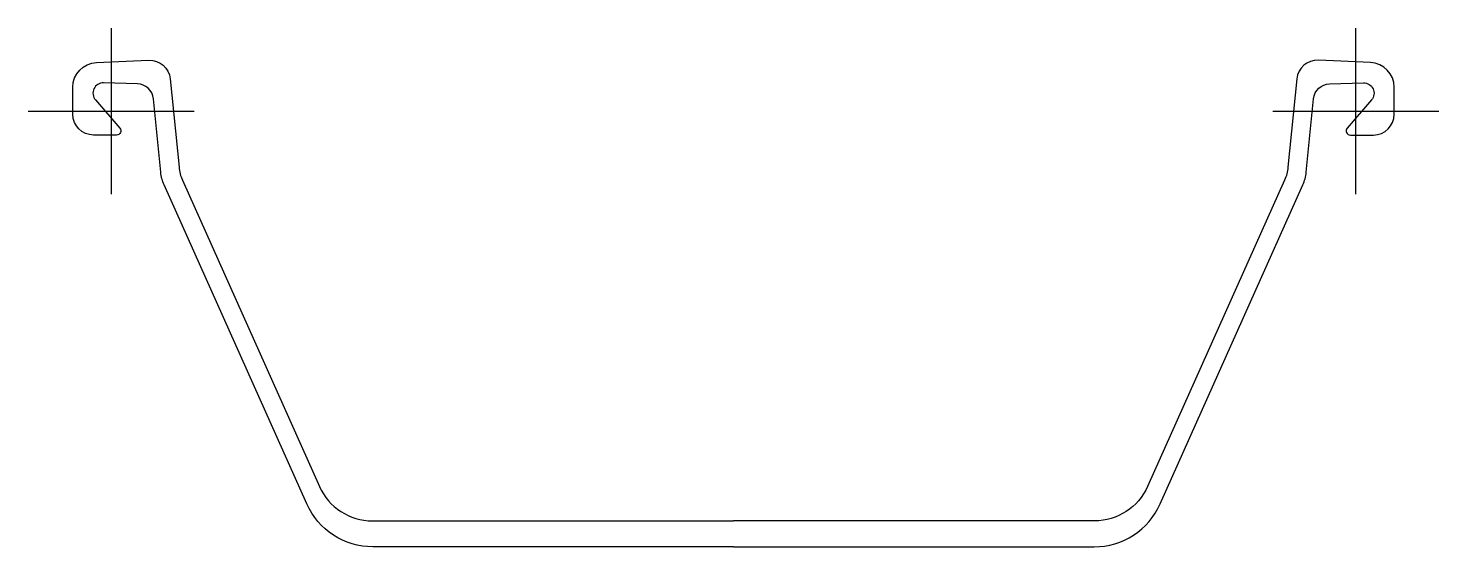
# Model space of a CAD drawing. Header units: millimetres. Extents: x -40 to 640, y -210 to 40.
import ezdxf

# ---------------------------------------------------------------- set-up
doc = ezdxf.new("R2010")
doc.units = ezdxf.units.MM
doc.header["$LTSCALE"] = 0.2

msp = doc.modelspace()

# ---------------------------------------------------------------- linework, layer by layer
at = {"flags": 128}
for points in [[(300, -210), (126.19293, -210, -0.295804), (94.2392, -189.28223), (25.5304, -35.55664, -0.080315), (23.88855, -29.38599), (20.35156, 5.98694, 0.376916), (12.62634, 13.18726), (-3.6496, 13.66638, 0.652241), (-7.5824, 5.40222), (4.14734, -8.19336, -0.641726), (2.63306, -11.50024), (-8.50006, -11.50024, -0.414178), (-18.50006, -1.50024), (-18.50006, 11.49963, -0.401842), (-7.01019, 23.48877), (18.06335, 24.55566, -0.397561), (28.43903, 15.5603), (32.69928, -27.04224, 0.080362), (34.34082, -33.21289), (100.36255, -180.92529, 0.295825), (125.92529, -197.5), (300, -197.5)], [(300, -210), (473.80707, -210, 0.295804), (505.7608, -189.28223), (574.4696, -35.55664, 0.080315), (576.11145, -29.38599), (579.64844, 5.98694, -0.376916), (587.37362, 13.18726), (603.64956, 13.66638, -0.652241), (607.5824, 5.40222), (595.85266, -8.19336, 0.641726), (597.36694, -11.50024), (608.50006, -11.50024, 0.414178), (618.50006, -1.50024), (618.50002, 11.49963, 0.401842), (607.01015, 23.48877), (581.93661, 24.55566, 0.397561), (571.56094, 15.5603), (567.30072, -27.04224, -0.080362), (565.65918, -33.21289), (499.63745, -180.92529, -0.295825), (474.07471, -197.5), (300, -197.5)]]:
    msp.add_lwpolyline(points, format="xyb", dxfattribs=at)
at = {"layer": 'DEFPOINTS'}
for p, q in [((0, 40), (0, -40)), ((600.00004, -40), (600, 40))]:
    msp.add_line(p, q, dxfattribs=at)
at = {"layer": 'DEFPOINTS', "flags": 128}
for points in [[(-40, 0), (0, 0), (40, 0)], [(560, 0), (600, 0), (640, 0)]]:
    msp.add_lwpolyline(points, dxfattribs=at)

doc.saveas('drawing.dxf')
